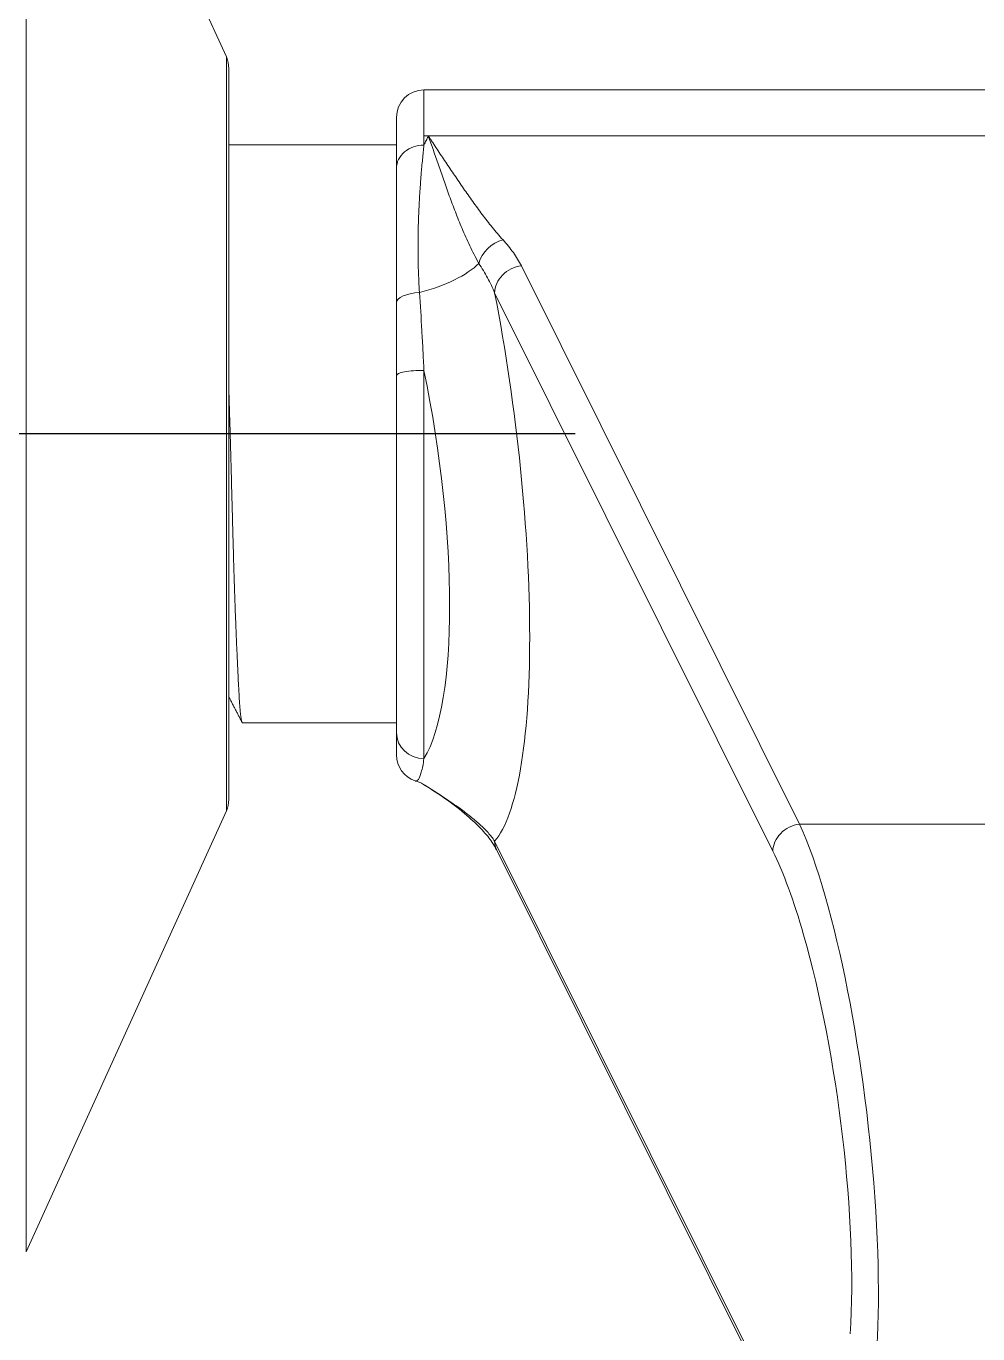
# Model space of a CAD drawing. Extents: x 8819 to 9239, y -18069 to -17475.
# Drawn here: x 9057.86 to 9083.81, y -17621.58 to -17585.94 of the extents above; entities that cross this region are included whole.
import ezdxf

# ---------------------------------------------------------------- set-up
doc = ezdxf.new("R2010")
doc.units = 0
doc.header["$MEASUREMENT"] = 0
for name, pattern in [('CENTER', [47.5, 22, -8.5, 8.5, -8.5]), ('CENTER2', [28.575, 19.05, -3.175, 3.175, -3.175]), ('HIDDEN2', [4.7625, 3.175, -1.5875])]:
    doc.linetypes.add(name, pattern=pattern)
doc.layers.add('1', color=4, linetype='HIDDEN2')
doc.layers.add('CENTER', color=1, linetype='CENTER2')

msp = doc.modelspace()

# ---------------------------------------------------------------- linework, layer by layer
at = {"layer": '1', "color": 7, "linetype": 'Continuous', "lineweight": 18}
for p, q in [((9063.316, -17586.78), (9057.856, -17574.768)), ((9063.383, -17607.016), (9063.383, -17587.091)), ((9089.33, -17587.678), (9068.705, -17587.678)), ((9067.955, -17588.428), (9067.955, -17589.812)), ((9067.955, -17589.178), (9063.383, -17589.178)), ((9067.955, -17605.191), (9067.955, -17595.46)), ((9063.759, -17604.928), (9067.955, -17604.928)), ((9057.856, -17619.339), (9063.316, -17607.326)), ((9070.689, -17608.392), (9078.276, -17623.607))]:
    msp.add_line(p, q, dxfattribs=at)
at = {"layer": '1', "color": 1, "linetype": 'Continuous', "lineweight": 13}
for p, q in [((9057.856, -17619.339), (9057.856, -17575.59)), ((9063.316, -17586.78), (9063.316, -17607.326)), ((9068.705, -17588.934), (9068.705, -17587.678)), ((9068.705, -17588.934), (9068.824, -17588.934)), ((9068.705, -17588.934), (9068.705, -17589.182)), ((9068.824, -17588.934), (9089.33, -17588.934)), ((9071.36, -17592.469), (9078.947, -17607.684)), ((9078.219, -17608.425), (9070.632, -17593.209)), ((9068.705, -17595.321), (9068.705, -17605.899)), ((9078.947, -17607.684), (9089.33, -17607.684)), ((9070.632, -17608.148), (9078.219, -17623.364))]:
    msp.add_line(p, q, dxfattribs=at)
at = {"layer": '1', "color": 1, "linetype": 'CENTER', "lineweight": 13}
msp.add_line((9068.191, -17597.053), (9050.258, -17597.053), dxfattribs=at)
at = {"layer": '1', "color": 7, "linetype": 'Continuous', "lineweight": 18}
for centre, start, end in [((9062.633, -17587.091), 0, 24.444), ((9068.705, -17588.428), 90, 180), ((9062.633, -17607.016), 335.556, 0)]:
    msp.add_arc(centre, 0.75, start, end, dxfattribs=at)
at = {"layer": '1', "color": 1, "linetype": 'Continuous', "lineweight": 13}
for centre, major_axis, ratio, start_param, end_param in [((9068.705, -17589.812), (0.75, 0), 0.839598, 1.570796, 3.141593), ((9070.861, -17592.417), (-0.553, -0.506), 0.787517, 4.087969, 5.406085), ((9068.219, -17592.371), (2.198, 0.483), 0.394855, 4.791617, 5.741279), ((9071.36, -17593.118), (-0.671, -0.335), 0.840301, 4.315593, 5.88639), ((9068.705, -17593.474), (0.75, 0), 0.372372, 1.733266, 3.141593), ((9068.689, -17596.781), (-1.518, 11.621), 0.212464, 3.325085, 4.99699), ((9068.705, -17595.46), (0.75, 0), 0.184777, 1.570796, 3.141593), ((9066.506, -17597.053), (-1.557, 9.366), 0.26104, 3.435989, 4.854877), ((9068.705, -17605.191), (0.75, 0), 0.943502, 3.141593, 4.712389), ((9078.947, -17608.334), (-0.671, -0.335), 0.840301, 4.315593, 5.88639), ((9078.947, -17615.803), (-1.118, 9.372), 0.195968, 3.118227, 5.736205), ((9071.36, -17608.057), (0.671, 0.335), 0.840301, 2.744797, 3.141595), ((9078.219, -17615.894), (-1.126, 8.622), 0.212464, 5.330986, 5.731834)]:
    msp.add_ellipse(centre, major_axis=major_axis, ratio=ratio, start_param=start_param, end_param=end_param, dxfattribs=at)
at = {"layer": '1', "color": 7, "linetype": 'Continuous', "lineweight": 18}
for centre, major_axis, ratio, start_param, end_param in [((9068.705, -17605.797), (0.75, 0), 0.999989, 3.139052, 4.392491), ((9078.219, -17615.894), (-1.126, 8.622), 0.212464, 3.965571, 5.330986)]:
    msp.add_ellipse(centre, major_axis=major_axis, ratio=ratio, start_param=start_param, end_param=end_param, dxfattribs=at)
at = {"layer": '1', "color": 1, "linetype": 'Continuous', "lineweight": 13}
for points, knots in [([(9068.705, -17589.182), (9068.724, -17589.139), (9068.754, -17589.076), (9068.789, -17589.005), (9068.804, -17588.974), (9068.814, -17588.954), (9068.819, -17588.944), (9068.824, -17588.934)], [0, 0, 0, 0, 0.5, 0.75, 0.875, 0.875, 1, 1, 1, 1]), ([(9070.2, -17592.405), (9070.154, -17592.323), (9070.111, -17592.242), (9070.029, -17592.082), (9069.989, -17592.002), (9069.914, -17591.844), (9069.878, -17591.765), (9069.809, -17591.609), (9069.775, -17591.532), (9069.678, -17591.301), (9069.618, -17591.15), (9069.503, -17590.852), (9069.448, -17590.705), (9069.343, -17590.416), (9069.293, -17590.274), (9069.194, -17589.994), (9069.147, -17589.856), (9069.053, -17589.585), (9069.006, -17589.452), (9068.938, -17589.255), (9068.915, -17589.19), (9068.881, -17589.094), (9068.87, -17589.062), (9068.847, -17588.998), (9068.836, -17588.966), (9068.824, -17588.934)], [0, 0, 0, 0, 0.0625, 0.0625, 0.125, 0.125, 0.1875, 0.1875, 0.25, 0.25, 0.375, 0.375, 0.5, 0.5, 0.625, 0.625, 0.75, 0.75, 0.875, 0.875, 0.9375, 0.9375, 0.96875, 0.96875, 1, 1, 1, 1]), ([(9068.824, -17588.934), (9068.844, -17588.964), (9068.864, -17588.994), (9068.903, -17589.053), (9068.962, -17589.143), (9069.022, -17589.232), (9069.14, -17589.411), (9069.219, -17589.53), (9069.379, -17589.768), (9069.459, -17589.887), (9069.62, -17590.124), (9069.701, -17590.243), (9069.866, -17590.48), (9069.949, -17590.599), (9070.118, -17590.835), (9070.204, -17590.953), (9070.38, -17591.188), (9070.471, -17591.305), (9070.612, -17591.479), (9070.66, -17591.537), (9070.758, -17591.652), (9070.809, -17591.71), (9070.861, -17591.767)], [0, 0, 0, 0, 0.03125, 0.03125, 0.0625, 0.125, 0.125, 0.25, 0.25, 0.375, 0.375, 0.5, 0.5, 0.625, 0.625, 0.75, 0.75, 0.875, 0.875, 0.9375, 0.9375, 1, 1, 1, 1]), ([(9068.705, -17589.182), (9068.691, -17589.305), (9068.678, -17589.433), (9068.652, -17589.701), (9068.639, -17589.841), (9068.624, -17590.024), (9068.621, -17590.06), (9068.615, -17590.135), (9068.607, -17590.247), (9068.599, -17590.363), (9068.583, -17590.597), (9068.574, -17590.758), (9068.559, -17591.092), (9068.553, -17591.264), (9068.544, -17591.619), (9068.542, -17591.803), (9068.542, -17592.088), (9068.543, -17592.184), (9068.545, -17592.331), (9068.546, -17592.381), (9068.549, -17592.48), (9068.55, -17592.531), (9068.559, -17592.783), (9068.569, -17592.988), (9068.583, -17593.198)], [0, 0, 0, 0, 0.125, 0.125, 0.25, 0.25, 0.28125, 0.28125, 0.3125, 0.375, 0.375, 0.5, 0.5, 0.625, 0.625, 0.75, 0.75, 0.8125, 0.8125, 0.84375, 0.84375, 0.875, 0.875, 1, 1, 1, 1]), ([(9070.861, -17591.767), (9070.964, -17591.88), (9071.059, -17591.995), (9071.226, -17592.229), (9071.299, -17592.348), (9071.36, -17592.469)], [0, 0, 0, 0, 0.5, 0.5, 1, 1, 1, 1]), ([(9070.632, -17593.209), (9070.577, -17593.072), (9070.513, -17592.936), (9070.368, -17592.669), (9070.287, -17592.536), (9070.2, -17592.405)], [0, 0, 0, 0, 0.5, 0.5, 1, 1, 1, 1]), ([(9068.583, -17593.198), (9068.605, -17593.54), (9068.627, -17593.888), (9068.652, -17594.331), (9068.657, -17594.42), (9068.667, -17594.599), (9068.672, -17594.688), (9068.686, -17594.958), (9068.696, -17595.139), (9068.705, -17595.321)], [0, 0, 0, 0, 0.5, 0.5, 0.625, 0.625, 0.75, 0.75, 1, 1, 1, 1]), ([(9068.705, -17605.899), (9068.693, -17605.975), (9068.682, -17606.043), (9068.658, -17606.166), (9068.645, -17606.22), (9068.607, -17606.361), (9068.581, -17606.427), (9068.539, -17606.487), (9068.524, -17606.5), (9068.506, -17606.509), (9068.503, -17606.51), (9068.495, -17606.512), (9068.486, -17606.513), (9068.476, -17606.512), (9068.47, -17606.51)], [0, 0, 0, 0, 0.169388, 0.169388, 0.338775, 0.338775, 0.67755, 0.67755, 0.846938, 0.846938, 0.889285, 0.889285, 0.931632, 1, 1, 1, 1]), ([(9068.777, -17606.653), (9068.873, -17606.714), (9068.967, -17606.775), (9069.17, -17606.907), (9069.278, -17606.978), (9069.488, -17607.12), (9069.59, -17607.191), (9069.786, -17607.333), (9069.881, -17607.404), (9070.062, -17607.548), (9070.148, -17607.621), (9070.269, -17607.731), (9070.308, -17607.768), (9070.383, -17607.843), (9070.418, -17607.88), (9070.52, -17607.993), (9070.58, -17608.07), (9070.632, -17608.148)], [0, 0, 0, 0, 0.122999, 0.122999, 0.269166, 0.269166, 0.415333, 0.415333, 0.5615, 0.5615, 0.707666, 0.707666, 0.78075, 0.78075, 0.853833, 0.853833, 1, 1, 1, 1])]:
    msp.add_open_spline(points, degree=3, knots=knots, dxfattribs=at)
at = {"layer": '1', "color": 7, "linetype": 'Continuous', "lineweight": 18}
for points, knots in [([(9067.955, -17593.474), (9067.955, -17593.377), (9067.955, -17593.282), (9067.955, -17593.14), (9067.955, -17593.092), (9067.955, -17592.999), (9067.955, -17592.952), (9067.955, -17592.722), (9067.955, -17592.543), (9067.955, -17592.195), (9067.955, -17592.025), (9067.955, -17591.82), (9067.955, -17591.779), (9067.955, -17591.699), (9067.955, -17591.579), (9067.955, -17591.463), (9067.955, -17591.235), (9067.955, -17591.089), (9067.955, -17590.807), (9067.955, -17590.672), (9067.955, -17590.41), (9067.955, -17590.158), (9067.955, -17589.924), (9067.955, -17589.812)], [0, 0, 0, 0, 0.0625, 0.0625, 0.09375, 0.09375, 0.125, 0.125, 0.25, 0.25, 0.375, 0.375, 0.40625, 0.40625, 0.4375, 0.5, 0.5, 0.625, 0.625, 0.75, 0.75, 0.875, 1, 1, 1, 1]), ([(9067.955, -17595.46), (9067.955, -17595.119), (9067.955, -17594.783), (9067.955, -17594.121), (9067.955, -17593.795), (9067.955, -17593.474)], [0, 0, 0, 0, 0.5, 0.5, 1, 1, 1, 1]), ([(9063.383, -17595.82), (9063.385, -17595.909), (9063.388, -17595.999), (9063.394, -17596.196), (9063.397, -17596.304), (9063.402, -17596.467), (9063.404, -17596.522), (9063.407, -17596.631), (9063.409, -17596.686), (9063.417, -17596.96), (9063.423, -17597.178), (9063.435, -17597.611), (9063.448, -17598.043), (9063.459, -17598.47), (9063.47, -17598.895), (9063.476, -17599.106), (9063.483, -17599.368), (9063.484, -17599.421), (9063.487, -17599.525), (9063.491, -17599.68), (9063.495, -17599.833), (9063.503, -17600.137), (9063.509, -17600.335), (9063.52, -17600.723), (9063.526, -17600.913), (9063.538, -17601.285), (9063.544, -17601.467), (9063.552, -17601.69), (9063.554, -17601.734), (9063.557, -17601.822), (9063.562, -17601.952), (9063.567, -17602.078), (9063.577, -17602.326), (9063.59, -17602.644), (9063.602, -17602.937), (9063.615, -17603.216), (9063.621, -17603.349), (9063.628, -17603.508), (9063.63, -17603.539), (9063.633, -17603.6), (9063.637, -17603.691), (9063.641, -17603.777), (9063.65, -17603.943), (9063.661, -17604.148), (9063.672, -17604.321), (9063.683, -17604.477), (9063.688, -17604.547), (9063.696, -17604.624), (9063.697, -17604.639), (9063.7, -17604.668), (9063.702, -17604.681), (9063.706, -17604.721), (9063.709, -17604.745), (9063.719, -17604.811), (9063.732, -17604.881), (9063.744, -17604.915), (9063.754, -17604.926), (9063.757, -17604.928), (9063.759, -17604.928)], [0, 0, 0, 0, 0.019939, 0.019939, 0.043903, 0.043903, 0.055886, 0.055886, 0.067868, 0.067868, 0.115798, 0.115798, 0.163727, 0.211657, 0.211657, 0.259586, 0.259586, 0.271568, 0.271568, 0.283551, 0.307516, 0.307516, 0.355445, 0.355445, 0.403374, 0.403374, 0.451304, 0.451304, 0.463286, 0.463286, 0.475269, 0.499233, 0.499233, 0.547163, 0.595092, 0.595092, 0.643022, 0.643022, 0.655004, 0.655004, 0.666987, 0.690951, 0.690951, 0.738881, 0.78681, 0.78681, 0.83474, 0.83474, 0.846722, 0.846722, 0.858705, 0.858705, 0.882669, 0.882669, 0.930599, 0.978528, 0.978528, 1, 1, 1, 1]), ([(9067.955, -17605.797), (9067.955, -17605.798), (9067.955, -17605.797), (9067.955, -17605.793), (9067.955, -17605.789), (9067.955, -17605.787), (9067.955, -17605.775), (9067.955, -17605.759), (9067.955, -17605.696), (9067.955, -17605.63), (9067.955, -17605.495), (9067.955, -17605.443), (9067.955, -17605.327), (9067.955, -17605.263), (9067.955, -17605.191)], [0, 0, 0, 0, 0.080378, 0.122179, 0.122179, 0.16398, 0.16398, 0.331184, 0.331184, 0.665592, 0.665592, 0.832796, 0.832796, 1, 1, 1, 1]), ([(9068.464, -17606.511), (9068.473, -17606.513), (9068.6, -17606.539), (9068.705, -17606.608), (9068.758, -17606.642), (9068.765, -17606.648)], [0, 0, 0, 0, 0.059118, 0.851749, 1, 1, 1, 1]), ([(9068.723, -17606.625), (9068.928, -17606.75), (9069.337, -17607.019), (9069.87, -17607.429), (9070.291, -17607.828), (9070.557, -17608.153), (9070.65, -17608.323), (9070.678, -17608.387)], [0, 0, 0, 0, 0.218538, 0.464588, 0.68171, 0.875222, 1, 1, 1, 1])]:
    msp.add_open_spline(points, degree=3, knots=knots, dxfattribs=at)
for points, degree in [([(9063.383, -17604.219), (9063.569, -17604.575), (9063.755, -17604.932)], 2), ([(9068.736, -17606.627), (9068.75, -17606.636), (9068.763, -17606.645), (9068.777, -17606.653)], 3)]:
    msp.add_open_spline(points, degree=degree, dxfattribs=at)
at = {"layer": 'CENTER', "color": 1, "linetype": 'CENTER2'}
msp.add_line((9072.83, -17597.053), (9039.08, -17597.053), dxfattribs=at)

doc.saveas('drawing.dxf')
